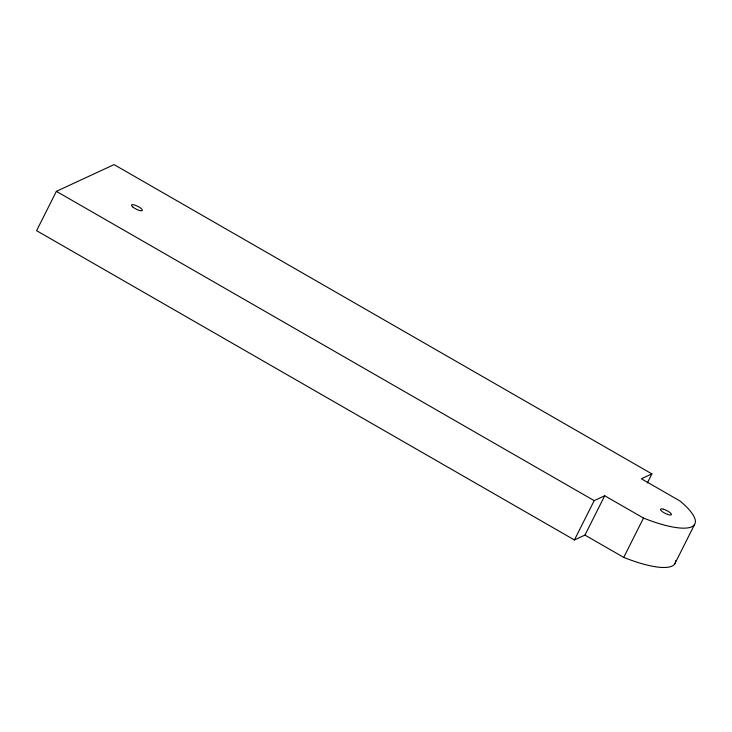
<?xml version="1.0" encoding="UTF-8"?>
<svg xmlns="http://www.w3.org/2000/svg" width="732" height="732" viewBox="0 0 732 732"><rect width="100%" height="100%" fill="white"/><g stroke="black" fill="none" stroke-linecap="round" stroke-linejoin="round"><path stroke-width="1.1" d="M56.373 191.345L36.6 230.672L574.419 539.96L584.95 535.083L604.724 495.765L643.51 518.064A70.181 18.639 26.7 0 0 691.767 526.793A70.181 18.639 26.7 0 0 680.147 501.081L641.36 478.783L651.892 473.897L114.073 164.609L56.373 191.345L594.192 500.642L604.724 495.765M574.419 539.96L594.192 500.642M647.326 482.974L651.892 473.897M584.95 535.083L623.728 557.391L643.51 518.064M674.767 563.887L694.54 524.569M675.627 560.685A70.181 18.639 26.7 0 1 623.728 557.391M663.604 509.252L662.405 508.96A6.085 1.62 26.7 0 0 660.566 509.801L661.014 510.451A6.085 1.62 26.7 0 0 668.325 514.66A6.085 1.62 26.7 0 0 670.915 513.461A6.085 1.62 26.7 0 0 663.604 509.252M132.767 206.964A6.085 1.62 26.7 0 0 142.109 210.688A6.085 1.62 26.7 0 0 135.942 205.491A6.085 1.62 26.7 0 0 132.767 206.964"/></g></svg>
